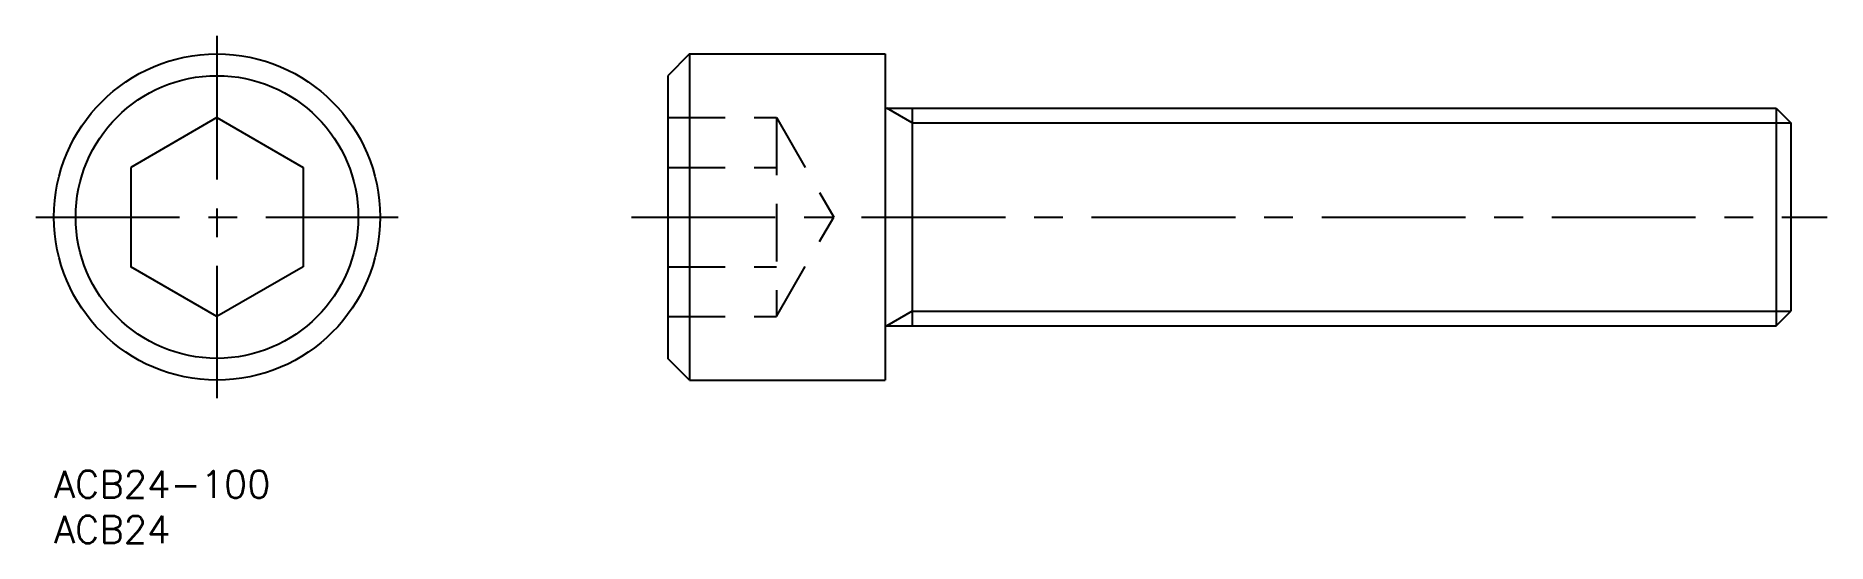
# Model space of a CAD drawing. Extents: x -2 to 196, y -8 to 48.
import ezdxf

# ---------------------------------------------------------------- set-up
doc = ezdxf.new("R2010")
doc.units = 0
doc.header["$LTSCALE"] = 0.5
doc.linetypes.add('CENTER', pattern=[50.8, 31.75, -6.35, 6.35, -6.35])
doc.linetypes.add('DASHED', pattern=[19.05, 12.7, -6.35])
for name, color, linetype in [('MSM_CENTER', 1, 'CENTER'), ('MSM_CONTINUOUS', 7, 'CONTINUOUS'), ('MSM_DASHED', 4, 'DASHED'), ('MSM_NARROW', 5, 'CONTINUOUS'), ('MSM_PART_NUMBER', 7, 'CONTINUOUS')]:
    doc.layers.add(name, color=color, linetype=linetype)
doc.styles.get("Standard").update_dxf_attribs({"font": 'txt.shx', "height": 3, "bigfont": 'bigfont.shx'})

# ---------------------------------------------------------------- blocks, each defined once
blk = doc.blocks.new('*U3')
at = {"layer": 'MSM_PART_NUMBER'}
blk.add_text('ACB24-100', height=3, dxfattribs=at).set_placement((0, -3))
blk = doc.blocks.new('*U4')
at = {"layer": 'MSM_PART_NUMBER'}
blk.add_text('ACB24', height=3, dxfattribs=at).set_placement((0, -8))

msp = doc.modelspace()

# ---------------------------------------------------------------- linework, layer by layer
at = {"layer": 'MSM_CENTER'}
for p, q in [((18, 48), (18, 8)), ((-2, 28), (38, 28)), ((63.76, 28), (195.76, 28))]:
    msp.add_line(p, q, dxfattribs=at)
at = {"layer": 'MSM_CONTINUOUS'}
for p, q in [((70.16, 46), (67.76, 43.6)), ((70.16, 46), (70.16, 10)), ((70.16, 46), (91.76, 46)), ((91.76, 46), (91.76, 10)), ((67.76, 43.6), (67.76, 12.4)), ((91.76, 40), (190.13, 40)), ((94.76, 40), (94.76, 16)), ((190.13, 40), (190.13, 16)), ((190.13, 40), (191.76, 38.38)), ((18, 38.97), (8.5, 33.48)), ((18, 38.97), (27.5, 33.48)), ((191.76, 38.38), (191.76, 17.62)), ((8.5, 33.48), (8.5, 22.52)), ((27.5, 33.48), (27.5, 22.52)), ((18, 17.03), (8.5, 22.52)), ((27.5, 22.52), (18, 17.03)), ((91.76, 16), (190.13, 16)), ((113.88, 16), (113.88, 16)), ((136.01, 16), (136.01, 16)), ((190.13, 16), (191.76, 17.62)), ((70.16, 10), (67.76, 12.4)), ((70.16, 10), (91.76, 10))]:
    msp.add_line(p, q, dxfattribs=at)
for radius in [18, 15.6]:
    msp.add_circle((18, 28), radius, dxfattribs=at)
at = {"layer": 'MSM_DASHED'}
for p, q in [((67.76, 38.97), (79.76, 38.97)), ((79.76, 38.97), (86.09, 28)), ((79.76, 38.97), (79.76, 17.03)), ((67.76, 33.48), (79.76, 33.48)), ((79.76, 17.03), (86.09, 28)), ((67.76, 22.52), (79.76, 22.52)), ((67.76, 17.03), (79.76, 17.03))]:
    msp.add_line(p, q, dxfattribs=at)
at = {"layer": 'MSM_NARROW'}
for p, q in [((94.76, 38.38), (91.94, 40)), ((94.76, 38.38), (191.76, 38.38)), ((94.76, 17.62), (91.94, 16)), ((94.76, 17.62), (191.76, 17.62))]:
    msp.add_line(p, q, dxfattribs=at)

# ---------------------------------------------------------------- block references
at = {"layer": 'MSM_CONTINUOUS'}
for name in ['*U3', '*U4']:
    msp.add_blockref(name, (0, 0), dxfattribs=at)

doc.saveas('drawing.dxf')
